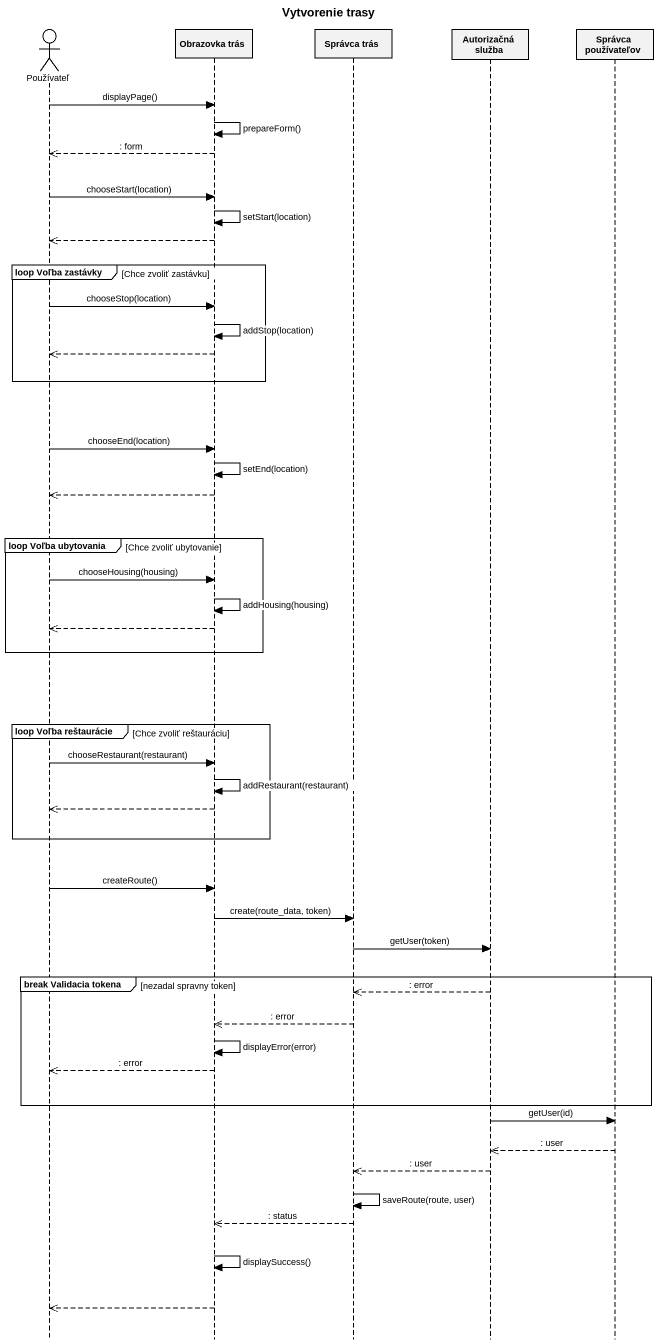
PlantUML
@startuml
title Vytvorenie trasy
hide footbox
actor Používateľ
participant "Obrazovka trás" as Obrazovka_trás
participant "Správca trás" as Správca_trás
participant "Autorizačná služba" as Autorizačná_služba
participant "Správca používateľov" as Správca_používateľov

Používateľ -> Obrazovka_trás : displayPage()
Obrazovka_trás -> Obrazovka_trás : prepareForm()
Obrazovka_trás -->> Používateľ : : form
Používateľ -> Obrazovka_trás : chooseStart(location)
Obrazovka_trás -> Obrazovka_trás : setStart(location)
Obrazovka_trás -->> Používateľ
group loop Voľba zastávky [Chce zvoliť zastávku]
  Používateľ -> Obrazovka_trás : chooseStop(location)
  Obrazovka_trás -> Obrazovka_trás : addStop(location)
  Obrazovka_trás -->> Používateľ
end
Používateľ -> Obrazovka_trás : chooseEnd(location)
Obrazovka_trás -> Obrazovka_trás : setEnd(location)
Obrazovka_trás -->> Používateľ
group loop Voľba ubytovania [Chce zvoliť ubytovanie]
  Používateľ -> Obrazovka_trás : chooseHousing(housing)
  Obrazovka_trás -> Obrazovka_trás : addHousing(housing)
  Obrazovka_trás -->> Používateľ
end
group loop Voľba reštaurácie [Chce zvoliť reštauráciu]
  Používateľ -> Obrazovka_trás : chooseRestaurant(restaurant)
  Obrazovka_trás -> Obrazovka_trás : addRestaurant(restaurant)
  Obrazovka_trás -->> Používateľ
end
Používateľ -> Obrazovka_trás : createRoute()
Obrazovka_trás -> Správca_trás : create(route_data, token)
Správca_trás -> Autorizačná_služba : getUser(token)
group break Validacia tokena [nezadal spravny token]
  Autorizačná_služba -->> Správca_trás : : error
  Správca_trás -->> Obrazovka_trás : : error
  Obrazovka_trás -> Obrazovka_trás : displayError(error)
  Obrazovka_trás -->> Používateľ : : error
end
Autorizačná_služba -> Správca_používateľov : getUser(id)
Správca_používateľov -->> Autorizačná_služba : : user
Autorizačná_služba -->> Správca_trás : : user
Správca_trás -> Správca_trás : saveRoute(route, user)
Správca_trás -->> Obrazovka_trás : : status
Obrazovka_trás -> Obrazovka_trás : displaySuccess()
Obrazovka_trás -->> Používateľ
@enduml
